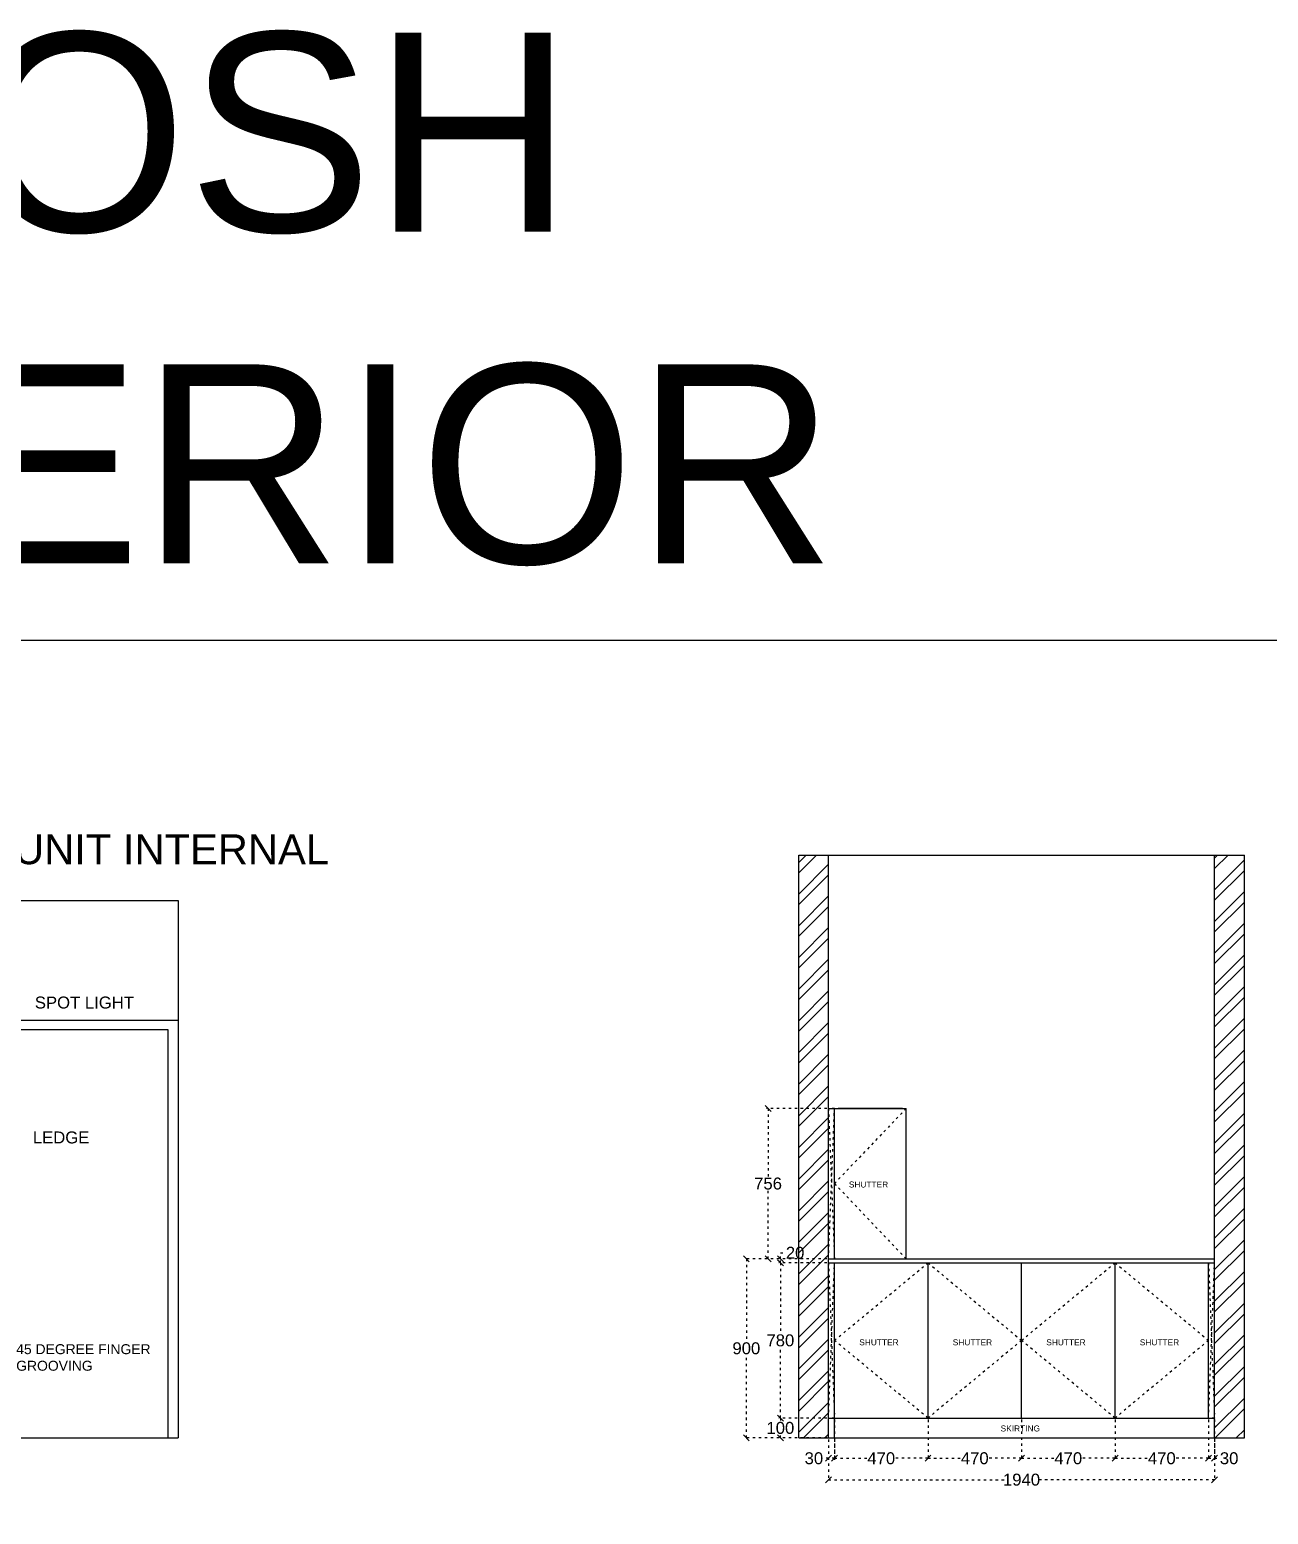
# Model space of a CAD drawing. Header units: millimetres. Extents: x 220712 to 1505573, y -354410 to 241923.
# Drawn here: x 242198 to 248423, y 124894 to 132355 of the extents above; entities that cross this region are included whole.
import ezdxf

# ---------------------------------------------------------------- set-up
doc = ezdxf.new("R2010")
doc.units = ezdxf.units.MM
doc.header["$MEASUREMENT"] = 0
doc.linetypes.add('ACAD_ISO03W100', pattern=[30, 12, -18])
doc.layers.add('Walls', color=253, linetype='Continuous')
doc.layers.add('Words', color=7, linetype='Continuous')
doc.styles.get("Standard").update_dxf_attribs({"font": 'arial.ttf'})
doc.dimstyles.get("Standard").update_dxf_attribs({"dimtxt": 60, "dimasz": 30, "dimexe": 7.75, "dimexo": 8.13, "dimgap": 0.63, "dimtad": 0, "dimtih": 1, "dimtoh": 1, "dimdec": 0, "dimzin": 0, "dimtxsty": 'Standard', "dimblk": 'OBLIQUE', "dimcen": 2.25, "dimclrd": 1, "dimclre": 1, "dimclrt": 1, "dimadec": 0, "dimazin": 0, "dimtfac": 1, "dimtdec": 0, "dimtofl": 0, "dimtmove": 0, "dimatfit": 3, "dimfxl": 1, "dimtolj": 1, "dimtzin": 0, "dimlwd": 30, "dimarcsym": 0})

# ---------------------------------------------------------------- blocks, each defined once
blk = doc.blocks.new('_Oblique')
at = {"color": 0, "linetype": 'ByBlock', "lineweight": -2}
blk.add_line((-0.5, -0.5), (0.5, 0.5), dxfattribs=at)
blk = doc.blocks.new('*D1196')
at = {"layer": 'Defpoints', "color": 0, "linetype": 'ACAD_ISO03W100', "transparency": 16777216}
for p in [(248122.5, 125378), (248152.5, 125379.2), (248152.5, 125175.5)]:
    blk.add_point(p, dxfattribs=at)
at = {"layer": 'Walls', "color": 1, "linetype": 'ACAD_ISO03W100', "lineweight": -2, "transparency": 16777216}
for p, q in [((248122.5, 125369.9), (248122.5, 125167.8)), ((248152.5, 125371.1), (248152.5, 125167.8))]:
    blk.add_line(p, q, dxfattribs=at)
at = {"layer": 'Walls', "color": 1, "linetype": 'ACAD_ISO03W100', "lineweight": 30, "transparency": 16777216}
for p, q in [((248122.5, 125175.5), (248152.5, 125175.5)), ((248152.5, 125175.5), (248182.5, 125175.5))]:
    blk.add_line(p, q, dxfattribs=at)
at = {"layer": 'Walls', "color": 1, "linetype": 'ACAD_ISO03W100', "lineweight": 30, "transparency": 16777216, "xscale": 30, "yscale": 30, "zscale": 30, "rotation": 180}
blk.add_blockref('_Oblique', (248122.5, 125175.5), dxfattribs=at)
at = {"layer": 'Walls', "color": 1, "linetype": 'ACAD_ISO03W100', "lineweight": 30, "transparency": 16777216, "xscale": 30, "yscale": 30, "zscale": 30}
blk.add_blockref('_Oblique', (248152.5, 125175.5), dxfattribs=at)
at = {"layer": 'Walls', "color": 1, "linetype": 'ACAD_ISO03W100', "transparency": 16777216, "insert": (248225.9, 125175.5), "char_height": 60, "attachment_point": 5}
blk.add_mtext('\\A1;30', dxfattribs=at)
blk = doc.blocks.new('*D1197')
at = {"layer": 'Defpoints', "color": 0, "linetype": 'ACAD_ISO03W100', "transparency": 16777216}
for p in [(247652.5, 125378), (248122.5, 125378), (248122.5, 125175.5)]:
    blk.add_point(p, dxfattribs=at)
at = {"layer": 'Walls', "color": 1, "linetype": 'ACAD_ISO03W100', "lineweight": -2, "transparency": 16777216}
for p, q in [((247652.5, 125369.9), (247652.5, 125167.8)), ((248122.5, 125369.9), (248122.5, 125167.8))]:
    blk.add_line(p, q, dxfattribs=at)
at = {"layer": 'Walls', "color": 1, "linetype": 'ACAD_ISO03W100', "lineweight": 30, "transparency": 16777216}
for p, q in [((247652.5, 125175.5), (247819.5, 125175.5)), ((248122.5, 125175.5), (247955.5, 125175.5))]:
    blk.add_line(p, q, dxfattribs=at)
at = {"layer": 'Walls', "color": 1, "linetype": 'ACAD_ISO03W100', "lineweight": 30, "transparency": 16777216, "xscale": 30, "yscale": 30, "zscale": 30, "rotation": 180}
blk.add_blockref('_Oblique', (247652.5, 125175.5), dxfattribs=at)
at = {"layer": 'Walls', "color": 1, "linetype": 'ACAD_ISO03W100', "lineweight": 30, "transparency": 16777216, "xscale": 30, "yscale": 30, "zscale": 30}
blk.add_blockref('_Oblique', (248122.5, 125175.5), dxfattribs=at)
at = {"layer": 'Walls', "color": 1, "linetype": 'ACAD_ISO03W100', "transparency": 16777216, "insert": (247887.5, 125175.5), "char_height": 60, "attachment_point": 5}
blk.add_mtext('\\A1;470', dxfattribs=at)
blk = doc.blocks.new('*D1198')
at = {"layer": 'Defpoints', "color": 0, "linetype": 'ACAD_ISO03W100', "transparency": 16777216}
for p in [(247182.5, 125378), (247652.5, 125378), (247652.5, 125175.5)]:
    blk.add_point(p, dxfattribs=at)
at = {"layer": 'Walls', "color": 1, "linetype": 'ACAD_ISO03W100', "lineweight": -2, "transparency": 16777216}
for p, q in [((247182.5, 125369.9), (247182.5, 125167.8)), ((247652.5, 125369.9), (247652.5, 125167.8))]:
    blk.add_line(p, q, dxfattribs=at)
at = {"layer": 'Walls', "color": 1, "linetype": 'ACAD_ISO03W100', "lineweight": 30, "transparency": 16777216}
for p, q in [((247182.5, 125175.5), (247349.5, 125175.5)), ((247652.5, 125175.5), (247485.5, 125175.5))]:
    blk.add_line(p, q, dxfattribs=at)
at = {"layer": 'Walls', "color": 1, "linetype": 'ACAD_ISO03W100', "lineweight": 30, "transparency": 16777216, "xscale": 30, "yscale": 30, "zscale": 30, "rotation": 180}
blk.add_blockref('_Oblique', (247182.5, 125175.5), dxfattribs=at)
at = {"layer": 'Walls', "color": 1, "linetype": 'ACAD_ISO03W100', "lineweight": 30, "transparency": 16777216, "xscale": 30, "yscale": 30, "zscale": 30}
blk.add_blockref('_Oblique', (247652.5, 125175.5), dxfattribs=at)
at = {"layer": 'Walls', "color": 1, "linetype": 'ACAD_ISO03W100', "transparency": 16777216, "insert": (247417.5, 125175.5), "char_height": 60, "attachment_point": 5}
blk.add_mtext('\\A1;470', dxfattribs=at)
blk = doc.blocks.new('*D1199')
at = {"layer": 'Defpoints', "color": 0, "linetype": 'ACAD_ISO03W100', "transparency": 16777216}
for p in [(246712.5, 125378), (247182.5, 125378), (246712.5, 125175.5)]:
    blk.add_point(p, dxfattribs=at)
at = {"layer": 'Walls', "color": 1, "linetype": 'ACAD_ISO03W100', "lineweight": -2, "transparency": 16777216}
for p, q in [((246712.5, 125369.9), (246712.5, 125167.8)), ((247182.5, 125369.9), (247182.5, 125167.8))]:
    blk.add_line(p, q, dxfattribs=at)
at = {"layer": 'Walls', "color": 1, "linetype": 'ACAD_ISO03W100', "lineweight": 30, "transparency": 16777216}
for p, q in [((246712.5, 125175.5), (246879.5, 125175.5)), ((247182.5, 125175.5), (247015.5, 125175.5))]:
    blk.add_line(p, q, dxfattribs=at)
at = {"layer": 'Walls', "color": 1, "linetype": 'ACAD_ISO03W100', "lineweight": 30, "transparency": 16777216, "xscale": 30, "yscale": 30, "zscale": 30, "rotation": 180}
blk.add_blockref('_Oblique', (246712.5, 125175.5), dxfattribs=at)
at = {"layer": 'Walls', "color": 1, "linetype": 'ACAD_ISO03W100', "lineweight": 30, "transparency": 16777216, "xscale": 30, "yscale": 30, "zscale": 30}
blk.add_blockref('_Oblique', (247182.5, 125175.5), dxfattribs=at)
at = {"layer": 'Walls', "color": 1, "linetype": 'ACAD_ISO03W100', "transparency": 16777216, "insert": (246947.5, 125175.5), "char_height": 60, "attachment_point": 5}
blk.add_mtext('\\A1;470', dxfattribs=at)
blk = doc.blocks.new('*D1200')
at = {"layer": 'Defpoints', "color": 0, "linetype": 'ACAD_ISO03W100', "transparency": 16777216}
for p in [(246242.5, 125378), (246712.5, 125378), (246242.5, 125175.5)]:
    blk.add_point(p, dxfattribs=at)
at = {"layer": 'Walls', "color": 1, "linetype": 'ACAD_ISO03W100', "lineweight": -2, "transparency": 16777216}
for p, q in [((246242.5, 125369.9), (246242.5, 125167.8)), ((246712.5, 125369.9), (246712.5, 125167.8))]:
    blk.add_line(p, q, dxfattribs=at)
at = {"layer": 'Walls', "color": 1, "linetype": 'ACAD_ISO03W100', "lineweight": 30, "transparency": 16777216}
for p, q in [((246242.5, 125175.5), (246409.5, 125175.5)), ((246712.5, 125175.5), (246545.5, 125175.5))]:
    blk.add_line(p, q, dxfattribs=at)
at = {"layer": 'Walls', "color": 1, "linetype": 'ACAD_ISO03W100', "lineweight": 30, "transparency": 16777216, "xscale": 30, "yscale": 30, "zscale": 30, "rotation": 180}
blk.add_blockref('_Oblique', (246242.5, 125175.5), dxfattribs=at)
at = {"layer": 'Walls', "color": 1, "linetype": 'ACAD_ISO03W100', "lineweight": 30, "transparency": 16777216, "xscale": 30, "yscale": 30, "zscale": 30}
blk.add_blockref('_Oblique', (246712.5, 125175.5), dxfattribs=at)
at = {"layer": 'Walls', "color": 1, "linetype": 'ACAD_ISO03W100', "transparency": 16777216, "insert": (246477.5, 125175.5), "char_height": 60, "attachment_point": 5}
blk.add_mtext('\\A1;470', dxfattribs=at)
blk = doc.blocks.new('*D1201')
at = {"layer": 'Defpoints', "color": 0, "linetype": 'ACAD_ISO03W100', "transparency": 16777216}
for p in [(246212.5, 125278), (246242.5, 125278), (246212.5, 125175.5)]:
    blk.add_point(p, dxfattribs=at)
at = {"layer": 'Walls', "color": 1, "linetype": 'ACAD_ISO03W100', "lineweight": -2, "transparency": 16777216}
for p, q in [((246212.5, 125269.9), (246212.5, 125167.8)), ((246242.5, 125269.9), (246242.5, 125167.8))]:
    blk.add_line(p, q, dxfattribs=at)
at = {"layer": 'Walls', "color": 1, "linetype": 'ACAD_ISO03W100', "lineweight": 30, "transparency": 16777216}
for p, q in [((246212.5, 125175.5), (246182.5, 125175.5)), ((246242.5, 125175.5), (246212.5, 125175.5))]:
    blk.add_line(p, q, dxfattribs=at)
at = {"layer": 'Walls', "color": 1, "linetype": 'ACAD_ISO03W100', "lineweight": 30, "transparency": 16777216, "xscale": 30, "yscale": 30, "zscale": 30, "rotation": 180}
blk.add_blockref('_Oblique', (246212.5, 125175.5), dxfattribs=at)
at = {"layer": 'Walls', "color": 1, "linetype": 'ACAD_ISO03W100', "lineweight": 30, "transparency": 16777216, "xscale": 30, "yscale": 30, "zscale": 30}
blk.add_blockref('_Oblique', (246242.5, 125175.5), dxfattribs=at)
at = {"layer": 'Walls', "color": 1, "linetype": 'ACAD_ISO03W100', "transparency": 16777216, "insert": (246139, 125175.5), "char_height": 60, "attachment_point": 5}
blk.add_mtext('\\A1;30', dxfattribs=at)
blk = doc.blocks.new('*D1202')
at = {"layer": 'Defpoints', "color": 0, "linetype": 'ACAD_ISO03W100', "transparency": 16777216}
for p in [(246212.5, 125278), (248152.5, 125278), (248152.5, 125068)]:
    blk.add_point(p, dxfattribs=at)
at = {"layer": 'Walls', "color": 1, "linetype": 'ACAD_ISO03W100', "lineweight": -2, "transparency": 16777216}
for p, q in [((246212.5, 125269.9), (246212.5, 125060.2)), ((248152.5, 125269.9), (248152.5, 125060.2))]:
    blk.add_line(p, q, dxfattribs=at)
at = {"layer": 'Walls', "color": 1, "linetype": 'ACAD_ISO03W100', "lineweight": 30, "transparency": 16777216}
for p, q in [((246212.5, 125068), (247095.2, 125068)), ((248152.5, 125068), (247269.8, 125068))]:
    blk.add_line(p, q, dxfattribs=at)
at = {"layer": 'Walls', "color": 1, "linetype": 'ACAD_ISO03W100', "lineweight": 30, "transparency": 16777216, "xscale": 30, "yscale": 30, "zscale": 30, "rotation": 180}
blk.add_blockref('_Oblique', (246212.5, 125068), dxfattribs=at)
at = {"layer": 'Walls', "color": 1, "linetype": 'ACAD_ISO03W100', "lineweight": 30, "transparency": 16777216, "xscale": 30, "yscale": 30, "zscale": 30}
blk.add_blockref('_Oblique', (248152.5, 125068), dxfattribs=at)
at = {"layer": 'Walls', "color": 1, "linetype": 'ACAD_ISO03W100', "transparency": 16777216, "insert": (247182.5, 125068), "char_height": 60, "attachment_point": 5}
blk.add_mtext('\\A1;1940', dxfattribs=at)
blk = doc.blocks.new('*D1203')
at = {"layer": 'Defpoints', "color": 0, "linetype": 'ACAD_ISO03W100', "transparency": 16777216}
for p in [(245970.5, 125378), (246212.5, 125378), (246212.5, 125278)]:
    blk.add_point(p, dxfattribs=at)
at = {"layer": 'Walls', "color": 1, "linetype": 'ACAD_ISO03W100', "lineweight": -2, "transparency": 16777216}
for p, q in [((246204.4, 125378), (245962.8, 125378)), ((246204.4, 125278), (245962.8, 125278))]:
    blk.add_line(p, q, dxfattribs=at)
at = {"layer": 'Walls', "color": 1, "linetype": 'ACAD_ISO03W100', "lineweight": 30, "transparency": 16777216}
for p, q in [((245970.5, 125378), (245970.5, 125359.3)), ((245970.5, 125278), (245970.5, 125296.8))]:
    blk.add_line(p, q, dxfattribs=at)
at = {"layer": 'Walls', "color": 1, "linetype": 'ACAD_ISO03W100', "lineweight": 30, "transparency": 16777216, "xscale": 30, "yscale": 30, "zscale": 30}
for p, rotation in [((245970.5, 125378), 90), ((245970.5, 125278), 270)]:
    blk.add_blockref('_Oblique', p, dxfattribs=dict(at, rotation=rotation))
at = {"layer": 'Walls', "color": 1, "linetype": 'ACAD_ISO03W100', "transparency": 16777216, "insert": (245970.5, 125328), "char_height": 60, "attachment_point": 5}
blk.add_mtext('\\A1;100', dxfattribs=at)
blk = doc.blocks.new('*D1204')
at = {"layer": 'Defpoints', "color": 0, "linetype": 'ACAD_ISO03W100', "transparency": 16777216}
for p in [(245970.5, 126158), (246212.5, 126158), (246212.5, 125378)]:
    blk.add_point(p, dxfattribs=at)
at = {"layer": 'Walls', "color": 1, "linetype": 'ACAD_ISO03W100', "lineweight": -2, "transparency": 16777216}
for p, q in [((246204.4, 126158), (245962.8, 126158)), ((246204.4, 125378), (245962.8, 125378))]:
    blk.add_line(p, q, dxfattribs=at)
at = {"layer": 'Walls', "color": 1, "linetype": 'ACAD_ISO03W100', "lineweight": 30, "transparency": 16777216}
for p, q in [((245970.5, 126158), (245970.5, 125799.3)), ((245970.5, 125378), (245970.5, 125736.8))]:
    blk.add_line(p, q, dxfattribs=at)
at = {"layer": 'Walls', "color": 1, "linetype": 'ACAD_ISO03W100', "lineweight": 30, "transparency": 16777216, "xscale": 30, "yscale": 30, "zscale": 30}
for p, rotation in [((245970.5, 126158), 90), ((245970.5, 125378), 270)]:
    blk.add_blockref('_Oblique', p, dxfattribs=dict(at, rotation=rotation))
at = {"layer": 'Walls', "color": 1, "linetype": 'ACAD_ISO03W100', "transparency": 16777216, "insert": (245970.5, 125768), "char_height": 60, "attachment_point": 5}
blk.add_mtext('\\A1;780', dxfattribs=at)
blk = doc.blocks.new('*D1205')
at = {"layer": 'Defpoints', "color": 0, "linetype": 'ACAD_ISO03W100', "transparency": 16777216}
for p in [(245970.5, 126178), (246212.5, 126178), (246212.5, 126158)]:
    blk.add_point(p, dxfattribs=at)
at = {"layer": 'Walls', "color": 1, "linetype": 'ACAD_ISO03W100', "lineweight": -2, "transparency": 16777216}
for p, q in [((246204.4, 126178), (245962.8, 126178)), ((246204.4, 126158), (245962.8, 126158))]:
    blk.add_line(p, q, dxfattribs=at)
at = {"layer": 'Walls', "color": 1, "linetype": 'ACAD_ISO03W100', "lineweight": 30, "transparency": 16777216}
for p, q in [((245970.5, 126178), (245970.5, 126208)), ((245970.5, 126208), (246000.5, 126208)), ((245970.5, 126158), (245970.5, 126178))]:
    blk.add_line(p, q, dxfattribs=at)
at = {"layer": 'Walls', "color": 1, "linetype": 'ACAD_ISO03W100', "lineweight": 30, "transparency": 16777216, "xscale": 30, "yscale": 30, "zscale": 30}
for p, rotation in [((245970.5, 126178), 90), ((245970.5, 126158), 270)]:
    blk.add_blockref('_Oblique', p, dxfattribs=dict(at, rotation=rotation))
at = {"layer": 'Walls', "color": 1, "linetype": 'ACAD_ISO03W100', "transparency": 16777216, "insert": (246044.5, 126208), "char_height": 60, "attachment_point": 5}
blk.add_mtext('\\A1;20', dxfattribs=at)
blk = doc.blocks.new('*D1206')
at = {"layer": 'Defpoints', "color": 0, "linetype": 'ACAD_ISO03W100', "transparency": 16777216}
for p in [(245799.5, 126178), (246212.5, 126178), (246212.5, 125278)]:
    blk.add_point(p, dxfattribs=at)
at = {"layer": 'Walls', "color": 1, "linetype": 'ACAD_ISO03W100', "lineweight": -2, "transparency": 16777216}
for p, q in [((246204.4, 126178), (245791.8, 126178)), ((246204.4, 125278), (245791.8, 125278))]:
    blk.add_line(p, q, dxfattribs=at)
at = {"layer": 'Walls', "color": 1, "linetype": 'ACAD_ISO03W100', "lineweight": 30, "transparency": 16777216}
for p, q in [((245799.5, 126178), (245799.5, 125759.3)), ((245799.5, 125278), (245799.5, 125696.8))]:
    blk.add_line(p, q, dxfattribs=at)
at = {"layer": 'Walls', "color": 1, "linetype": 'ACAD_ISO03W100', "lineweight": 30, "transparency": 16777216, "xscale": 30, "yscale": 30, "zscale": 30}
for p, rotation in [((245799.5, 126178), 90), ((245799.5, 125278), 270)]:
    blk.add_blockref('_Oblique', p, dxfattribs=dict(at, rotation=rotation))
at = {"layer": 'Walls', "color": 1, "linetype": 'ACAD_ISO03W100', "transparency": 16777216, "insert": (245799.5, 125728), "char_height": 60, "attachment_point": 5}
blk.add_mtext('\\A1;900', dxfattribs=at)
blk = doc.blocks.new('*D1229')
at = {"layer": 'Defpoints', "color": 0, "linetype": 'ACAD_ISO03W100', "transparency": 16777216}
for p in [(245908.5, 126934), (246212.5, 126934), (246212.5, 126178)]:
    blk.add_point(p, dxfattribs=at)
at = {"layer": 'Walls', "color": 1, "linetype": 'ACAD_ISO03W100', "lineweight": -2, "transparency": 16777216}
for p, q in [((246204.4, 126934), (245900.8, 126934)), ((246204.4, 126178), (245900.8, 126178))]:
    blk.add_line(p, q, dxfattribs=at)
at = {"layer": 'Walls', "color": 1, "linetype": 'ACAD_ISO03W100', "lineweight": 30, "transparency": 16777216}
for p, q in [((245908.5, 126934), (245908.5, 126587.3)), ((245908.5, 126178), (245908.5, 126524.8))]:
    blk.add_line(p, q, dxfattribs=at)
at = {"layer": 'Walls', "color": 1, "linetype": 'ACAD_ISO03W100', "lineweight": 30, "transparency": 16777216, "xscale": 30, "yscale": 30, "zscale": 30}
for p, rotation in [((245908.5, 126934), 90), ((245908.5, 126178), 270)]:
    blk.add_blockref('_Oblique', p, dxfattribs=dict(at, rotation=rotation))
at = {"layer": 'Walls', "color": 1, "linetype": 'ACAD_ISO03W100', "transparency": 16777216, "insert": (245908.5, 126556), "char_height": 60, "attachment_point": 5}
blk.add_mtext('\\A1;756', dxfattribs=at)

msp = doc.modelspace()

# ---------------------------------------------------------------- hatches: boundary and pattern name
at = {"layer": 'Walls', "true_color": 0xc7c8ca}
h = msp.add_hatch(dxfattribs=at)
h.set_pattern_fill('ANSI32', color=9, scale=300)
h.paths.add_polyline_path([(246212.5, 128207), (246062.5, 128207), (246062.5, 125278), (246212.5, 125278)])
h.paths.add_polyline_path([(248302.5, 128207), (248152.5, 128207), (248152.5, 125278), (248302.5, 125278)])

# ---------------------------------------------------------------- linework, layer by layer
at = {"layer": 'Walls', "color": 18, "true_color": 0x000000}
for p, q in [((246062.5, 125278), (246062.5, 128207)), ((246062.5, 128207), (248302.5, 128207)), ((246212.5, 125278), (246212.5, 128207)), ((248152.5, 125278), (248152.5, 128207)), ((248302.5, 125278), (248302.5, 128207)), ((242044.5, 127978), (242944.5, 127978)), ((242944.5, 127978), (242944.5, 125278)), ((246212.5, 126934), (246602.5, 126934)), ((246242.5, 126178), (246242.5, 126934)), ((246584.5, 126934), (246260.5, 126934)), ((246602.5, 126178), (246602.5, 126934)), ((246212.5, 126178), (248152.5, 126178)), ((246212.5, 126158), (248152.5, 126158)), ((246242.5, 125278), (246242.5, 126158)), ((246712.5, 125378), (246712.5, 126158)), ((247182.5, 125378), (247182.5, 126158)), ((247652.5, 125378), (247652.5, 126158)), ((248122.5, 125378), (248122.5, 126158)), ((246212.5, 125378), (248152.5, 125378)), ((241188.5, 125278), (242944.5, 125278)), ((246062.5, 125278), (248302.5, 125278))]:
    msp.add_line(p, q, dxfattribs=at)
at = {"layer": 'Walls', "color": 9, "true_color": 0xc7c8ca}
for p, q in [((242044.5, 127378), (242944.5, 127378)), ((242894.5, 127328), (242094.5, 127328)), ((242894.5, 125278), (242894.5, 127328))]:
    msp.add_line(p, q, dxfattribs=at)
at = {"layer": 'Walls', "color": 18, "true_color": 0x000000}
msp.add_lwpolyline([(221541.5, 129286.5), (264020, 129286.5), (264020, 105454.5), (221541.5, 105454.5)], close=True, dxfattribs=at)
at = {"layer": 'Walls', "color": 240, "linetype": 'ACAD_ISO03W100', "true_color": 0xed1f24}
for points in [[(246212.5, 126178), (246242.5, 126934), (246212.5, 126934), (246242.5, 126178)], [(246212.5, 126158), (246242.5, 125378), (246212.5, 125378), (246242.5, 126158)], [(248122.5, 126158), (248152.5, 125378), (248122.5, 125378), (248152.5, 126158)]]:
    msp.add_lwpolyline(points, dxfattribs=at)
at = {"layer": 'Walls', "color": 9, "linetype": 'ACAD_ISO03W100', "true_color": 0xc7c8ca}
for points in [[(246602.5, 126934), (246242.5, 126556), (246602.5, 126178)], [(246712.5, 126158), (247182.5, 125768), (246712.5, 125378), (246242.5, 125768), (246712.5, 126158)], [(247652.5, 126158), (248122.5, 125768), (247652.5, 125378), (247182.5, 125768), (247652.5, 126158)]]:
    msp.add_lwpolyline(points, dxfattribs=at)

# ---------------------------------------------------------------- texts
at = {"color": 7, "insert": (242681, 132340), "char_height": 1000, "attachment_point": 1}
msp.add_mtext_dynamic_manual_height_columns('\\pxqc;ROSH INTERIOR', width=462.73, gutter_width=1213, heights=[0], dxfattribs=at)
at = {"color": 18, "true_color": 0x000000, "char_height": 30, "attachment_point": 1}
for s, insert in [('SHUTTER', (246314.5, 126566.5)), ('SHUTTER', (246367, 125773.5)), ('SHUTTER', (246837, 125773.5)), ('SHUTTER', (247307, 125773.5)), ('SHUTTER', (247777, 125773.5)), ('SKIRTING', (247077.5, 125340.5))]:
    msp.add_mtext_dynamic_manual_height_columns(s, width=2764.543, gutter_width=1, heights=[238.1], dxfattribs=dict(at, insert=insert))
at = {"layer": 'Walls', "color": 5, "insert": (241350.6, 128311.2), "char_height": 150, "attachment_point": 1}
msp.add_mtext_dynamic_manual_height_columns('{\\C240;\\c2367469;POOJA UNIT INTERNAL}', width=2480.873, gutter_width=472.4, heights=[368.1], dxfattribs=at)
at = {"layer": 'Words', "color": 0, "attachment_point": 1}
for s, width, insert, char_height in [('\\pxt2;SPOT LIGHT', 808.219, (242223.6, 127496), 60), ('\\pxt2;LEDGE', 808.219, (242213.5, 126818), 60), ('45 DEGREE FINGER GROOVING', 691.066, (242130, 125749), 50)]:
    msp.add_mtext_dynamic_manual_height_columns(s, width=width, gutter_width=866.4, heights=[440.1], dxfattribs=dict(at, insert=insert, char_height=char_height))

# ---------------------------------------------------------------- dimensions: what is measured, and where the dimension line sits
at = {"layer": 'Walls', "color": 9, "linetype": 'ACAD_ISO03W100', "true_color": 0xc7c8ca}
for base, p1, p2, picture, middle in [((245908.5, 126934), (246212.5, 126178), (246212.5, 126934), '*D1229', (245908.5, 126556)), ((245970.5, 126178), (246212.5, 126158), (246212.5, 126178), '*D1205', (246044.5, 126208)), ((245799.5, 126178), (246212.5, 125278), (246212.5, 126178), '*D1206', (245799.5, 125728)), ((245970.5, 126158), (246212.5, 125378), (246212.5, 126158), '*D1204', (245970.5, 125768)), ((245970.5, 125378), (246212.5, 125278), (246212.5, 125378), '*D1203', (245970.5, 125328))]:
    dim = msp.add_linear_dim(base=base, p1=p1, p2=p2, angle=90, dimstyle='Standard', dxfattribs=at)
    dim.commit()
    dim.dimension.update_dxf_attribs({"geometry": picture, "text_midpoint": middle})
for base, p1, p2, picture, middle in [((246242.5, 125175.5), (246712.5, 125378), (246242.5, 125378), '*D1200', (246477.5, 125175.5)), ((246712.5, 125175.5), (247182.5, 125378), (246712.5, 125378), '*D1199', (246947.5, 125175.5)), ((247652.5, 125175.5), (247182.5, 125378), (247652.5, 125378), '*D1198', (247417.5, 125175.5)), ((248122.5, 125175.5), (247652.5, 125378), (248122.5, 125378), '*D1197', (247887.5, 125175.5)), ((248152.5, 125175.5), (248122.5, 125378), (248152.5, 125379.2), '*D1196', (248225.9, 125175.5)), ((246212.5, 125175.5), (246242.5, 125278), (246212.5, 125278), '*D1201', (246139, 125175.5)), ((248152.5, 125068), (246212.5, 125278), (248152.5, 125278), '*D1202', (247182.5, 125068))]:
    dim = msp.add_linear_dim(base=base, p1=p1, p2=p2, dimstyle='Standard', dxfattribs=at)
    dim.commit()
    dim.dimension.update_dxf_attribs({"geometry": picture, "text_midpoint": middle})

doc.saveas('drawing.dxf')
